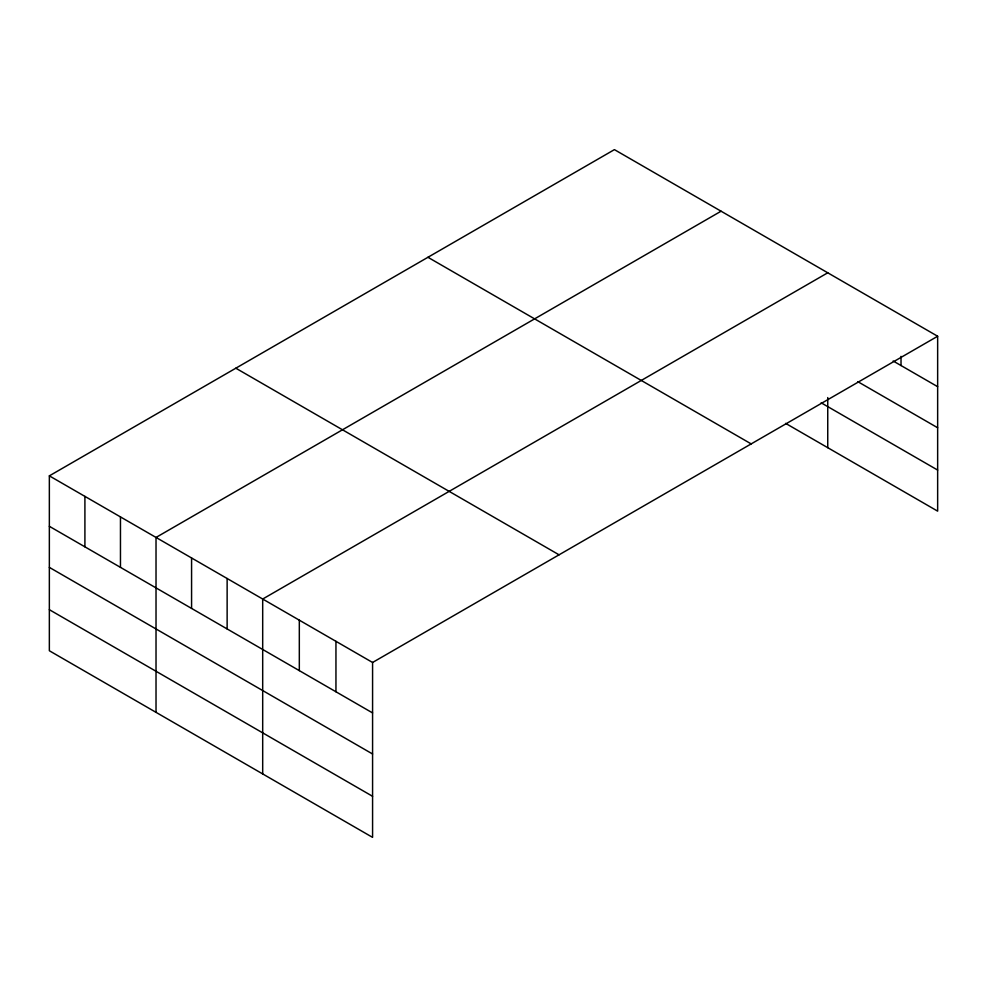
<?xml version="1.0" encoding="UTF-8"?>
<svg xmlns="http://www.w3.org/2000/svg" width="987" height="987" viewBox="0 0 987 987"><rect width="100%" height="100%" fill="white"/><g stroke="black" fill="none" stroke-linecap="round" stroke-linejoin="round"><path stroke-width="1.48" d="M49.35 475.857L372.58 662.474L372.58 837.371L49.35 650.754L49.35 475.857L614.42 149.629L937.65 336.246L937.65 511.143L785.615 423.361M721.078 211.206L156.02 537.446L156.02 712.343M827.748 272.794L262.69 599.035L262.69 773.919M372.58 662.474L937.65 336.246M893.161 360.995L937.65 386.682M857.839 381.673L937.65 427.753M821.172 402.819L937.65 470.071M427.939 257.286L751.181 443.903M235.819 368.2L559.061 554.817M49.35 526.305L372.58 712.922M49.35 567.377L372.58 753.994M49.35 609.682L372.58 796.299M901.02 356.356L901.02 365.535M827.748 397.551L827.748 447.691M335.95 641.328L335.95 691.764M299.32 620.181L299.32 670.617M227.133 578.505L227.133 628.941M191.577 557.976L191.577 608.411M120.463 516.917L120.463 567.352M84.907 496.387L84.907 546.835"/></g></svg>
